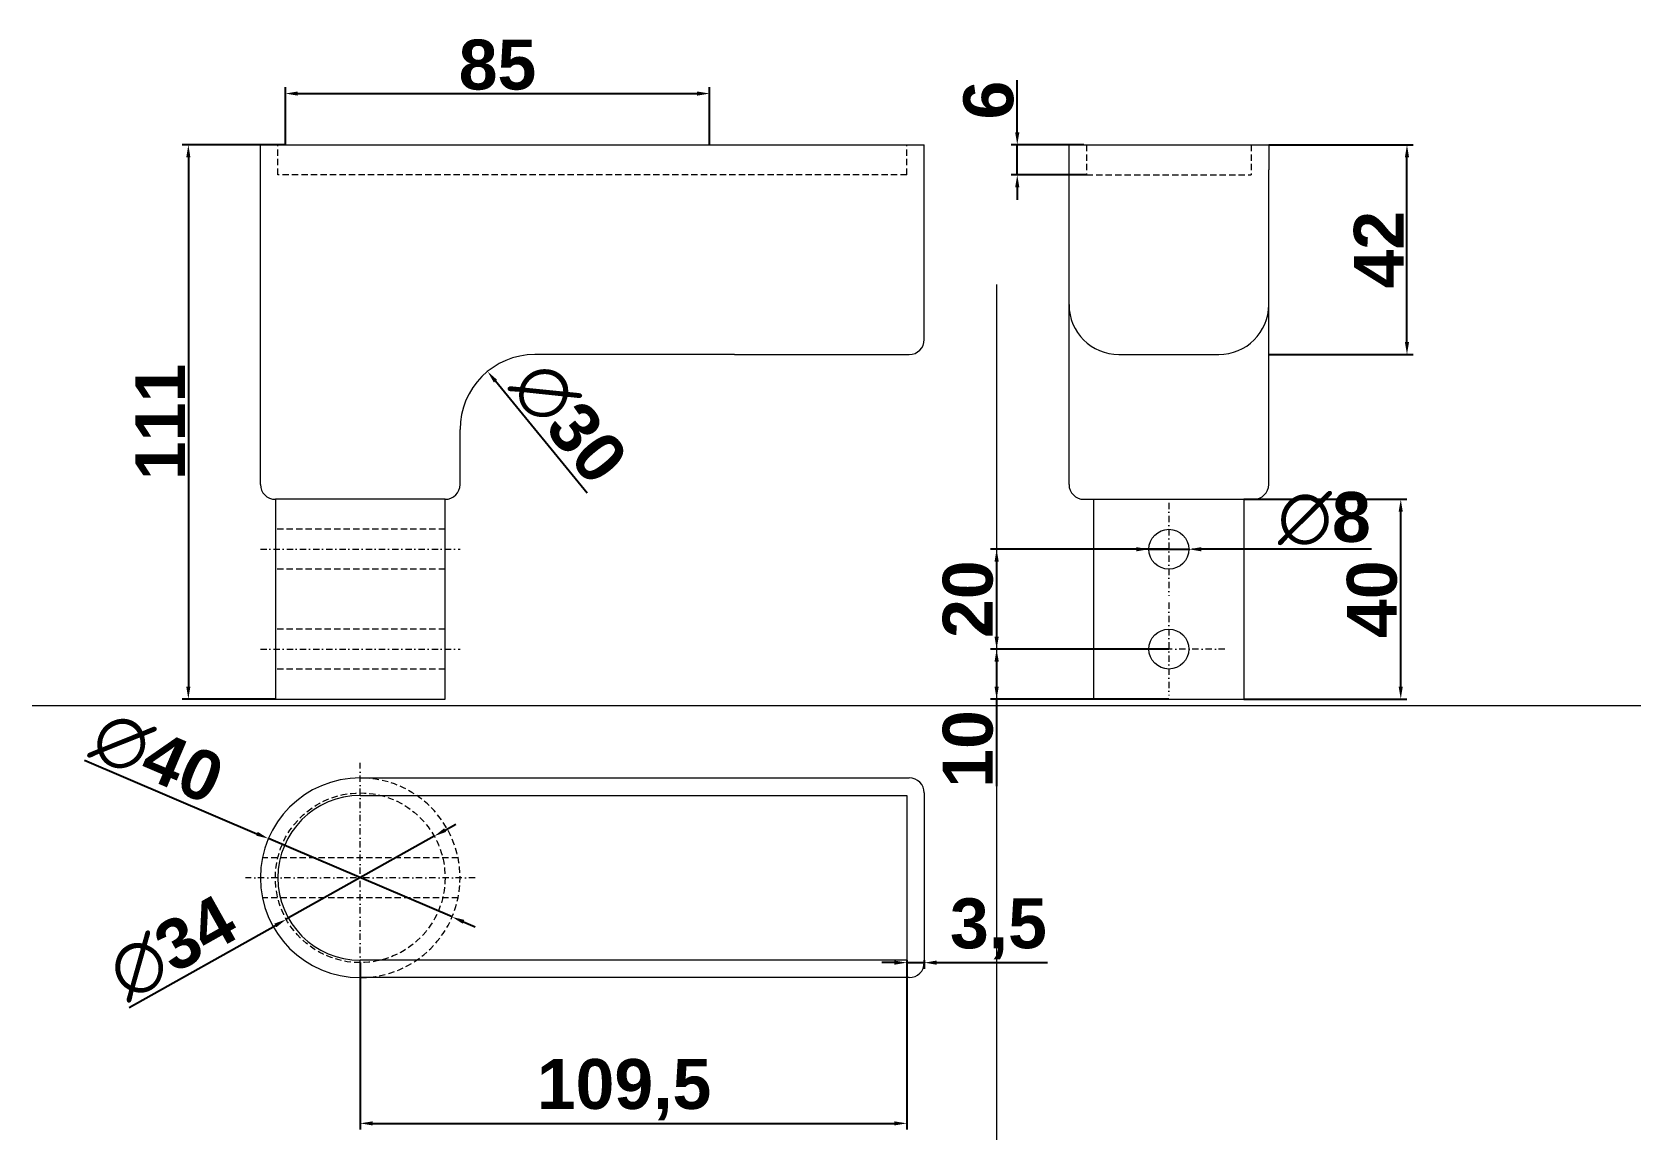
# Model space of a CAD drawing. Header units: millimetres. Extents: x -46 to 277, y -88 to 134.
import ezdxf

# ---------------------------------------------------------------- set-up
doc = ezdxf.new("R2010")
doc.units = ezdxf.units.MM
doc.header["$LTSCALE"] = 0.1
doc.linetypes.add('TRAZO_Y_PUNTO', pattern=[25.4, 12.7, -6.35, 0, -6.35])
doc.linetypes.add('TRAZOS', pattern=[19.05, 12.7, -6.35])
for name, color, linetype, lineweight in [('01_Contornos', 7, 'Continuous', 20), ('02_Ocultas', 4, 'TRAZOS', 20), ('03_Ejes', 1, 'TRAZO_Y_PUNTO', 18), ('04_Cotas', 3, 'Continuous', 18)]:
    doc.layers.add(name, color=color, linetype=linetype, lineweight=lineweight)
doc.styles.add('EstiloCota', font='arialbd.ttf', dxfattribs={"height": 10})
doc.dimstyles.new('CotasUNE', dxfattribs={"dimtxt": 10, "dimasz": 2.5, "dimexe": 1.25, "dimexo": 0, "dimtad": 1, "dimtxsty": 'EstiloCota', "dimcen": 2, "dimclrd": 256, "dimclrt": 256, "dimadec": 0, "dimazin": 0, "dimtfac": 1, "dimtmove": 0, "dimatfit": 3, "dimfxl": 1, "dimarcsym": 0})

# ---------------------------------------------------------------- blocks, each defined once
blk = doc.blocks.new('*D4')
at = {"layer": '04_Cotas', "color": 0, "lineweight": -2, "transparency": 16777216}
for p, q in [((5, 111), (5, 122.53)), ((90, 111), (90, 122.53))]:
    blk.add_line(p, q, dxfattribs=at)
at = {"layer": '04_Cotas', "lineweight": -2, "transparency": 16777216}
blk.add_line((7.5, 121.28), (87.5, 121.28), dxfattribs=at)
at = {"layer": '04_Cotas', "transparency": 16777216}
for points in [[(7.5, 121.69), (7.5, 120.86), (5, 121.28)], [(87.5, 121.69), (87.5, 120.86), (90, 121.28)]]:
    blk.add_solid(points, dxfattribs=at)
at = {"layer": 'Defpoints', "color": 0}
for p in [(90, 121.28), (5, 111), (90, 111)]:
    blk.add_point(p, dxfattribs=at)
at = {"layer": '04_Cotas', "transparency": 16777216, "insert": (47.5, 127.01), "char_height": 10, "attachment_point": 5, "style": 'EstiloCota'}
blk.add_mtext('85', dxfattribs=at)
blk = doc.blocks.new('*D5')
at = {"layer": '04_Cotas', "color": 0, "lineweight": -2, "transparency": 16777216}
for p, q in [((5, 111), (-15.68, 111)), ((3, 0), (-15.68, 0))]:
    blk.add_line(p, q, dxfattribs=at)
at = {"layer": '04_Cotas', "lineweight": -2, "transparency": 16777216}
blk.add_line((-14.43, 108.5), (-14.43, 2.5), dxfattribs=at)
at = {"layer": '04_Cotas', "transparency": 16777216}
for points in [[(-14.85, 108.5), (-14.02, 108.5), (-14.43, 111)], [(-14.85, 2.5), (-14.02, 2.5), (-14.43, 0)]]:
    blk.add_solid(points, dxfattribs=at)
at = {"layer": 'Defpoints', "color": 0}
for p in [(5, 111), (3, 0), (-14.43, 0)]:
    blk.add_point(p, dxfattribs=at)
at = {"layer": '04_Cotas', "transparency": 16777216, "insert": (-20.08, 55.5), "char_height": 10, "attachment_point": 5, "rotation": 90, "style": 'EstiloCota'}
blk.add_mtext('111', dxfattribs=at)
blk = doc.blocks.new('*D6')
at = {"layer": '04_Cotas', "lineweight": -2, "transparency": 16777216}
blk.add_line((65.47, 41.2), (47.09, 63.68), dxfattribs=at)
at = {"layer": '04_Cotas', "transparency": 16777216}
blk.add_solid([(47.41, 63.94), (46.77, 63.41), (45.51, 65.61)], dxfattribs=at)
at = {"layer": 'Defpoints', "color": 0}
for p in [(45.51, 65.61), (64.49, 42.39)]:
    blk.add_point(p, dxfattribs=at)
at = {"layer": '04_Cotas', "transparency": 16777216, "insert": (61.82, 55.36), "char_height": 10, "attachment_point": 5, "rotation": 309.2644, "style": 'EstiloCota'}
blk.add_mtext('∅30', dxfattribs=at)
blk = doc.blocks.new('*D7')
at = {"layer": '04_Cotas', "lineweight": -2, "transparency": 16777216}
for p, q in [((175.5, 30), (173, 30)), ((178, 30), (186, 30)), ((222.57, 30), (188.5, 30))]:
    blk.add_line(p, q, dxfattribs=at)
at = {"layer": '04_Cotas', "transparency": 16777216}
for points in [[(175.5, 30.42), (175.5, 29.58), (178, 30)], [(188.5, 30.42), (188.5, 29.58), (186, 30)]]:
    blk.add_solid(points, dxfattribs=at)
at = {"layer": 'Defpoints', "color": 0}
for p in [(178, 30), (186, 30)]:
    blk.add_point(p, dxfattribs=at)
at = {"layer": '04_Cotas', "transparency": 16777216, "insert": (213.15, 36.14), "char_height": 10, "attachment_point": 5, "style": 'EstiloCota'}
blk.add_mtext('∅8', dxfattribs=at)
blk = doc.blocks.new('*D8')
at = {"layer": '04_Cotas', "color": 0, "lineweight": -2, "transparency": 16777216}
for p, q in [((197, 40), (229.71, 40)), ((197, 0), (229.71, 0))]:
    blk.add_line(p, q, dxfattribs=at)
at = {"layer": '04_Cotas', "lineweight": -2, "transparency": 16777216}
blk.add_line((228.46, 2.5), (228.46, 37.5), dxfattribs=at)
at = {"layer": '04_Cotas', "transparency": 16777216}
for points in [[(228.04, 37.5), (228.87, 37.5), (228.46, 40)], [(228.04, 2.5), (228.87, 2.5), (228.46, 0)]]:
    blk.add_solid(points, dxfattribs=at)
at = {"layer": 'Defpoints', "color": 0}
for p in [(197, 40), (228.46, 40), (197, 0)]:
    blk.add_point(p, dxfattribs=at)
at = {"layer": '04_Cotas', "transparency": 16777216, "insert": (222.73, 20), "char_height": 10, "attachment_point": 5, "rotation": 90, "style": 'EstiloCota'}
blk.add_mtext('40', dxfattribs=at)
blk = doc.blocks.new('*D15')
at = {"layer": '04_Cotas', "lineweight": -2, "transparency": 16777216}
for p, q in [((-35.24, -12.25), (-0.7, -26.98)), ((38.4, -43.65), (1.6, -27.96)), ((40.7, -44.63), (43, -45.61))]:
    blk.add_line(p, q, dxfattribs=at)
at = {"layer": '04_Cotas', "transparency": 16777216}
for points in [[(-0.53, -26.6), (-0.86, -27.37), (1.6, -27.96)], [(40.86, -44.25), (40.53, -45.01), (38.4, -43.65)]]:
    blk.add_solid(points, dxfattribs=at)
at = {"layer": 'Defpoints', "color": 0}
for p in [(1.6, -27.96), (38.4, -43.65)]:
    blk.add_point(p, dxfattribs=at)
at = {"layer": '04_Cotas', "transparency": 16777216, "insert": (-20.63, -11.81), "char_height": 10, "attachment_point": 5, "rotation": 336.9097, "style": 'EstiloCota'}
blk.add_mtext('∅40', dxfattribs=at)
blk = doc.blocks.new('*D16')
at = {"layer": '04_Cotas', "lineweight": -2, "transparency": 16777216}
for p, q in [((37, -26.26), (39.18, -25.04)), ((34.82, -27.48), (5.18, -44.13)), ((-26.32, -61.82), (3, -45.35))]:
    blk.add_line(p, q, dxfattribs=at)
at = {"layer": '04_Cotas', "transparency": 16777216}
for points in [[(36.8, -25.9), (37.21, -26.62), (34.82, -27.48)], [(2.79, -44.99), (3.2, -45.72), (5.18, -44.13)]]:
    blk.add_solid(points, dxfattribs=at)
at = {"layer": 'Defpoints', "color": 0}
for p in [(34.82, -27.48), (5.18, -44.13)]:
    blk.add_point(p, dxfattribs=at)
at = {"layer": '04_Cotas', "transparency": 16777216, "insert": (-17.6, -49.87), "char_height": 10, "attachment_point": 5, "rotation": 29.3143, "style": 'EstiloCota'}
blk.add_mtext('∅34', dxfattribs=at)
blk = doc.blocks.new('*D17')
at = {"layer": '04_Cotas', "color": 0, "lineweight": -2, "transparency": 16777216}
for p, q in [((20, -52.81), (20, -86.25)), ((129.5, -52.31), (129.5, -86.25))]:
    blk.add_line(p, q, dxfattribs=at)
at = {"layer": '04_Cotas', "lineweight": -2, "transparency": 16777216}
blk.add_line((22.5, -85), (127, -85), dxfattribs=at)
at = {"layer": '04_Cotas', "transparency": 16777216}
for points in [[(22.5, -84.59), (22.5, -85.42), (20, -85)], [(127, -84.59), (127, -85.42), (129.5, -85)]]:
    blk.add_solid(points, dxfattribs=at)
at = {"layer": 'Defpoints', "color": 0}
for p in [(20, -52.81), (129.5, -52.31), (129.5, -85)]:
    blk.add_point(p, dxfattribs=at)
at = {"layer": '04_Cotas', "transparency": 16777216, "insert": (72.86, -78.24), "char_height": 10, "attachment_point": 5, "style": 'EstiloCota'}
blk.add_mtext('109,5', dxfattribs=at)
blk = doc.blocks.new('*D19')
at = {"layer": '04_Cotas', "lineweight": -2, "transparency": 16777216}
for p, q in [((151.63, 113.5), (151.63, 123.93)), ((151.63, 105), (151.63, 111)), ((151.63, 102.5), (151.63, 100))]:
    blk.add_line(p, q, dxfattribs=at)
at = {"layer": '04_Cotas', "color": 0, "lineweight": -2, "transparency": 16777216}
for p, q in [((165, 111), (150.38, 111)), ((165.5, 105), (150.38, 105))]:
    blk.add_line(p, q, dxfattribs=at)
at = {"layer": '04_Cotas', "transparency": 16777216}
for points in [[(151.21, 113.5), (152.05, 113.5), (151.63, 111)], [(151.21, 102.5), (152.05, 102.5), (151.63, 105)]]:
    blk.add_solid(points, dxfattribs=at)
at = {"layer": 'Defpoints', "color": 0}
for p in [(151.63, 111), (165, 111), (165.5, 105)]:
    blk.add_point(p, dxfattribs=at)
at = {"layer": '04_Cotas', "transparency": 16777216, "insert": (145.9, 119.96), "char_height": 10, "attachment_point": 5, "rotation": 90, "style": 'EstiloCota'}
blk.add_mtext('6', dxfattribs=at)
blk = doc.blocks.new('*D20')
at = {"layer": '04_Cotas', "color": 0, "lineweight": -2, "transparency": 16777216}
for p, q in [((202, 111), (230.96, 111)), ((202, 69), (230.96, 69))]:
    blk.add_line(p, q, dxfattribs=at)
at = {"layer": '04_Cotas', "lineweight": -2, "transparency": 16777216}
blk.add_line((229.71, 71.5), (229.71, 108.5), dxfattribs=at)
at = {"layer": '04_Cotas', "transparency": 16777216}
for points in [[(229.29, 108.5), (230.12, 108.5), (229.71, 111)], [(229.29, 71.5), (230.12, 71.5), (229.71, 69)]]:
    blk.add_solid(points, dxfattribs=at)
at = {"layer": 'Defpoints', "color": 0}
for p in [(202, 111), (229.71, 111), (202, 69)]:
    blk.add_point(p, dxfattribs=at)
at = {"layer": '04_Cotas', "transparency": 16777216, "insert": (224.06, 90), "char_height": 10, "attachment_point": 5, "rotation": 90, "style": 'EstiloCota'}
blk.add_mtext('42', dxfattribs=at)
blk = doc.blocks.new('*D21')
at = {"layer": '04_Cotas', "color": 0, "lineweight": -2, "transparency": 16777216}
for p, q in [((182, 10), (146.25, 10)), ((182, 0), (146.25, 0))]:
    blk.add_line(p, q, dxfattribs=at)
at = {"layer": '04_Cotas', "lineweight": -2, "transparency": 16777216}
for p, q in [((147.5, 7.5), (147.5, 2.5)), ((147.5, 0), (147.5, -17.49))]:
    blk.add_line(p, q, dxfattribs=at)
at = {"layer": '04_Cotas', "transparency": 16777216}
for points in [[(147.08, 7.5), (147.92, 7.5), (147.5, 10)], [(147.08, 2.5), (147.92, 2.5), (147.5, 0)]]:
    blk.add_solid(points, dxfattribs=at)
at = {"layer": 'Defpoints', "color": 0}
for p in [(182, 10), (182, 0), (147.5, 0)]:
    blk.add_point(p, dxfattribs=at)
at = {"layer": '04_Cotas', "transparency": 16777216, "insert": (141.77, -10), "char_height": 10, "attachment_point": 5, "rotation": 90, "style": 'EstiloCota'}
blk.add_mtext('10', dxfattribs=at)
blk = doc.blocks.new('*D22')
at = {"layer": '04_Cotas', "lineweight": -2, "transparency": 16777216}
for p, q in [((127, -52.81), (124.5, -52.81)), ((129.5, -52.81), (133, -52.81)), ((135.5, -52.81), (157.72, -52.81))]:
    blk.add_line(p, q, dxfattribs=at)
at = {"layer": '04_Cotas', "color": 0, "lineweight": -2, "transparency": 16777216}
for p, q in [((129.5, -52.31), (129.5, -54.06)), ((133, -52.31), (133, -54.06))]:
    blk.add_line(p, q, dxfattribs=at)
at = {"layer": '04_Cotas', "transparency": 16777216}
for points in [[(127, -52.39), (127, -53.22), (129.5, -52.81)], [(135.5, -52.39), (135.5, -53.22), (133, -52.81)]]:
    blk.add_solid(points, dxfattribs=at)
at = {"layer": 'Defpoints', "color": 0}
for p in [(129.5, -52.31), (133, -52.31), (133, -52.81)]:
    blk.add_point(p, dxfattribs=at)
at = {"layer": '04_Cotas', "transparency": 16777216, "insert": (147.86, -46.05), "char_height": 10, "attachment_point": 5, "style": 'EstiloCota'}
blk.add_mtext('3,5', dxfattribs=at)
blk = doc.blocks.new('*D23')
at = {"layer": '04_Cotas', "color": 0, "lineweight": -2, "transparency": 16777216}
for p, q in [((182, 30), (146.25, 30)), ((182, 10), (146.25, 10))]:
    blk.add_line(p, q, dxfattribs=at)
at = {"layer": '04_Cotas', "lineweight": -2, "transparency": 16777216}
blk.add_line((147.5, 27.5), (147.5, 12.5), dxfattribs=at)
at = {"layer": '04_Cotas', "transparency": 16777216}
for points in [[(147.08, 27.5), (147.92, 27.5), (147.5, 30)], [(147.08, 12.5), (147.92, 12.5), (147.5, 10)]]:
    blk.add_solid(points, dxfattribs=at)
at = {"layer": 'Defpoints', "color": 0}
for p in [(182, 30), (147.5, 10), (182, 10)]:
    blk.add_point(p, dxfattribs=at)
at = {"layer": '04_Cotas', "transparency": 16777216, "insert": (141.77, 20), "char_height": 10, "attachment_point": 5, "rotation": 90, "style": 'EstiloCota'}
blk.add_mtext('20', dxfattribs=at)

msp = doc.modelspace()

# ---------------------------------------------------------------- linework, layer by layer
at = {"layer": '01_Contornos'}
for p, q in [((0, 111), (5, 111)), ((0, 106), (0, 111)), ((0, 111), (133, 111)), ((133, 72), (133, 111)), ((162, 111), (202, 111)), ((162, 106), (162, 111)), ((202, 111), (202, 106)), ((0, 43), (0, 106)), ((162, 43), (162, 106)), ((202, 43), (202, 106)), ((147.5, 83), (147.5, -88.297)), ((95, 69), (55, 69)), ((95, 69), (130, 69)), ((172, 69), (192, 69)), ((40, 43), (40, 54)), ((3, 40), (3, 0)), ((37, 40), (3, 40)), ((37, 0), (37, 40)), ((165, 40), (199, 40)), ((167, 0), (167, 40)), ((197, 40), (197, 0)), ((3, 0), (37, 0)), ((167, 0), (197, 0)), ((-45.722, -1.307), (276.555, -1.307)), ((20, -15.807), (130, -15.807)), ((20, -19.307), (129.5, -19.307)), ((129.5, -19.307), (129.5, -52.307)), ((133, -18.807), (133, -52.807)), ((129.5, -52.307), (20, -52.307)), ((130, -55.807), (20, -55.807))]:
    msp.add_line(p, q, dxfattribs=at)
for centre in [(182, 30), (182, 10)]:
    msp.add_circle(centre, 4, dxfattribs=at)
for centre, radius, start, end in [((172, 79), 10, 180, 270), ((192, 79), 10, 270, 0), ((130, 72), 3, 270, 0), ((55, 54), 15, 90, 180), ((3, 43), 3, 180, 270), ((37, 43), 3, 270, 0), ((165, 43), 3, 180, 270), ((199, 43), 3, 270, 0), ((20, -35.807), 20, 90, 270), ((130, -18.807), 3, 0, 90), ((20, -35.807), 16.5, 90, 270), ((130, -52.807), 3, 270, 0)]:
    msp.add_arc(centre, radius, start, end, dxfattribs=at)
at = {"layer": '02_Ocultas'}
for p, q in [((3.5, 105), (3.5, 111)), ((129.5, 105), (129.5, 111)), ((165, 111), (165, 111)), ((165.5, 111), (165.5, 105)), ((198.5, 111), (198.5, 105)), ((199, 111), (199, 111)), ((129.5, 105), (3.5, 105)), ((165.5, 105), (198.5, 105)), ((37, 34), (3, 34)), ((37, 26), (3, 26)), ((37, 14), (3, 14)), ((37, 6), (3, 6)), ((39.596, -31.807), (0.404, -31.807)), ((39.596, -39.807), (0.404, -39.807))]:
    msp.add_line(p, q, dxfattribs=at)
msp.add_circle((20, -35.807), 17, dxfattribs=at)
msp.add_arc((20, -35.807), 20, 270, 90, dxfattribs=at)
at = {"layer": '03_Ejes'}
for p, q in [((182, 39.302), (182, 20.698)), ((0, 30), (40, 30)), ((193.238, 30), (170.762, 30)), ((182, 19.302), (182, 0.698)), ((0, 10), (40, 10)), ((193.238, 10), (170.762, 10)), ((20, -58.807), (20, -12.807)), ((43, -35.807), (-3, -35.807))]:
    msp.add_line(p, q, dxfattribs=at)

# ---------------------------------------------------------------- dimensions: what is measured, and where the dimension line sits
at = {"layer": '04_Cotas'}
for base, p1, p2, picture, middle in [((90, 121.276), (5, 111), (90, 111), '*D4', (47.5, 127.01)), ((133, -52.807), (129.5, -52.307), (133, -52.307), '*D22', (147.861, -46.047))]:
    dim = msp.add_linear_dim(base=base, p1=p1, p2=p2, dimstyle='CotasUNE', dxfattribs=at)
    dim.commit()
    dim.dimension.update_dxf_attribs({"geometry": picture, "text_midpoint": middle})
for base, p1, p2, picture, middle in [((151.631, 111), (165.5, 105), (165, 111), '*D19', (145.9, 119.964)), ((-14.435, 0), (5, 111), (3, 0), '*D5', (-20.08, 55.5)), ((229.708, 111), (202, 69), (202, 111), '*D20', (224.063, 90)), ((228.458, 40), (197, 0), (197, 40), '*D8', (222.728, 20)), ((147.5, 10), (182, 30), (182, 10), '*D23', (141.769, 20)), ((147.5, 0), (182, 10), (182, 0), '*D21', (141.769, -9.997))]:
    dim = msp.add_linear_dim(base=base, p1=p1, p2=p2, angle=90, dimstyle='CotasUNE', dxfattribs=at)
    dim.commit()
    dim.dimension.update_dxf_attribs({"geometry": picture, "text_midpoint": middle})
for p1, p2, picture, middle in [((64.493, 42.386), (45.507, 65.614), '*D6', (57.068, 51.47)), ((178, 30), (186, 30), '*D7', (213.155, 30)), ((38.398, -43.651), (1.602, -27.964), '*D15', (-23.039, -17.458)), ((34.823, -27.484), (5.177, -44.13), '*D16', (-14.591, -55.23))]:
    dim = msp.add_diameter_dim_2p(p1=p1, p2=p2, dimstyle='CotasUNE', dxfattribs=at)
    dim.commit()
    dim.dimension.update_dxf_attribs({"geometry": picture, "text_midpoint": middle, "dimtype": 163})
dim = msp.add_linear_dim(base=(129.5, -85.003), p1=(20, -52.807), p2=(129.5, -52.307), dimstyle='CotasUNE', dxfattribs=at)
dim.commit()
dim.dimension.update_dxf_attribs({"geometry": '*D17', "text_midpoint": (72.856, -85.003), "dimtype": 160})

doc.saveas('drawing.dxf')
